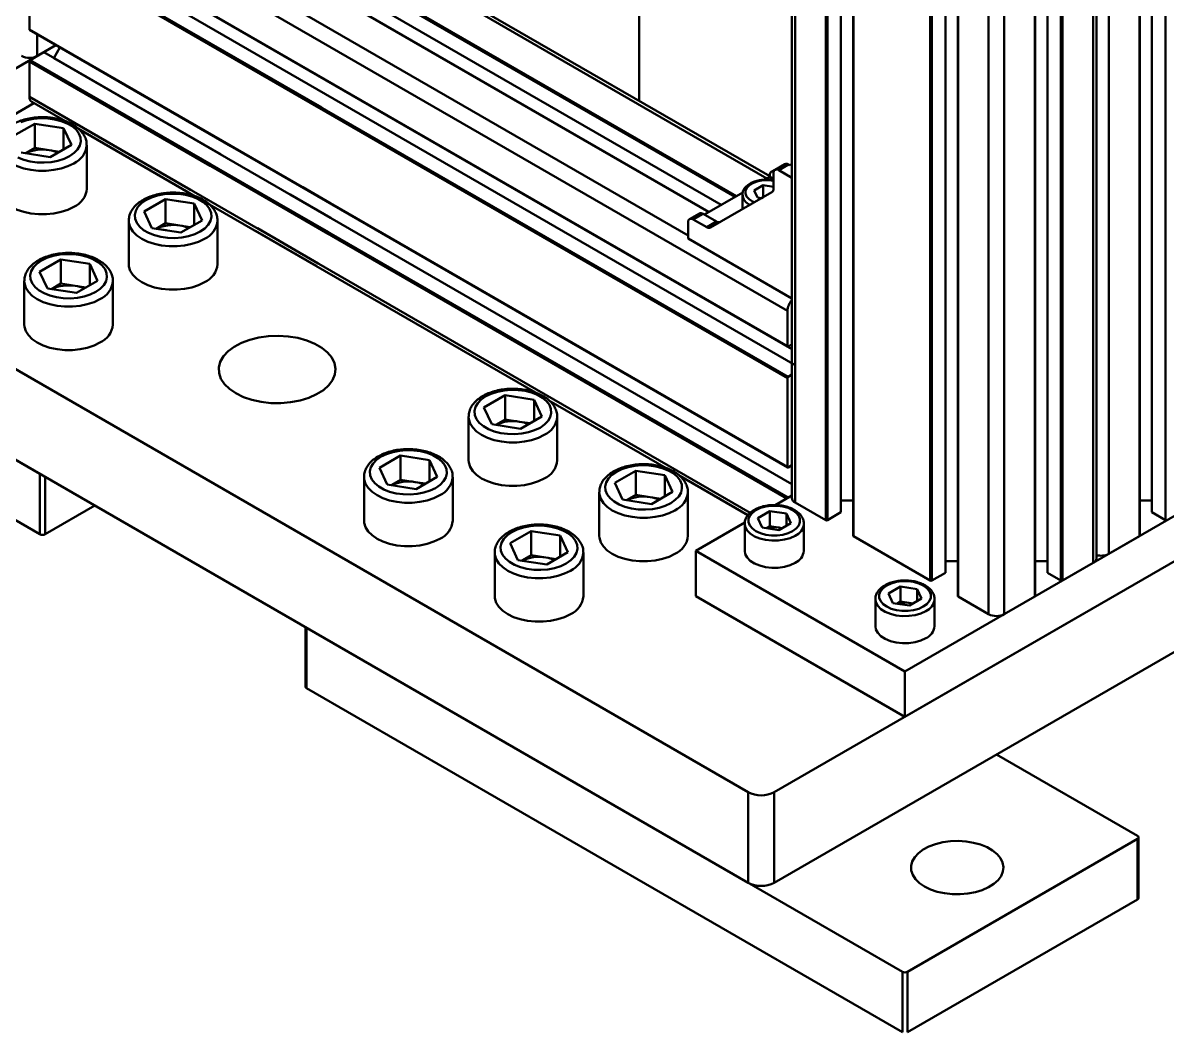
# Model space of a CAD drawing. Header units: millimetres. Extents: x 32504 to 36677, y 41990 to 42879.
# Drawn here: x 33435.6 to 33497.5, y 42329.1 to 42383.7 of the extents above; entities that cross this region are included whole.
import ezdxf

# ---------------------------------------------------------------- set-up
doc = ezdxf.new("R2010")
doc.units = ezdxf.units.MM
doc.layers.add('Net_dam', color=7, linetype='Continuous', lineweight=50)

msp = doc.modelspace()

# ---------------------------------------------------------------- linework, layer by layer
at = {"layer": 'Net_dam'}
for p, q in [((33477.1626, 42682.8571), (33477.1626, 42358.0174)), ((33477.3384, 42357.7724), (33477.3384, 42682.7557)), ((33478.993, 42356.8172), (33478.993, 42681.8005)), ((33479.0779, 42356.8172), (33479.0779, 42681.7515)), ((33497.3778, 42356.8172), (33497.3778, 42681.7515)), ((33479.8133, 42357.2418), (33479.8133, 42681.327)), ((33496.6424, 42357.2418), (33496.6424, 42681.327)), ((33480.4745, 42680.9452), (33480.4745, 42355.9763)), ((33480.4921, 42355.9518), (33480.4921, 42680.9351)), ((33495.9636, 42355.9518), (33495.9636, 42680.9351)), ((33495.9812, 42355.9763), (33495.9812, 42680.9452)), ((33494.3089, 42354.9966), (33494.3089, 42679.9799)), ((33493.4604, 42354.5068), (33493.4604, 42679.49)), ((33493.6362, 42354.7517), (33493.6362, 42679.5915)), ((33484.6499, 42353.5516), (33484.6499, 42678.5348)), ((33484.7347, 42353.5516), (33484.7347, 42678.4859)), ((33485.4701, 42353.9761), (33485.4701, 42678.0613)), ((33490.9855, 42353.9761), (33490.9855, 42678.0613)), ((33491.7209, 42353.5516), (33491.7209, 42678.4859)), ((33491.8058, 42353.5516), (33491.8058, 42678.5348)), ((33486.1314, 42677.6796), (33486.1314, 42352.7107)), ((33486.1489, 42352.6862), (33486.1489, 42677.6695)), ((33490.3067, 42352.6862), (33490.3067, 42677.6695)), ((33490.3243, 42352.7107), (33490.3243, 42677.6796)), ((33487.8036, 42351.731), (33487.8036, 42676.7143)), ((33488.6521, 42351.731), (33488.6521, 42676.7143)), ((33468.8933, 42379.507), (33468.8933, 42606.3139)), ((33475.9595, 42375.4278), (33446.7914, 42392.2662)), ((33446.7914, 42392.0633), (33475.8109, 42375.3107)), ((33435.9019, 42391.8183), (33476.9141, 42368.1425)), ((33445.0519, 42391.0591), (33474.0714, 42374.3065)), ((33445.1367, 42391.1081), (33474.1563, 42374.3555)), ((33443.6377, 42390.2427), (33472.6572, 42373.4901)), ((33472.6748, 42373.5002), (33443.6552, 42390.2529)), ((33444.3164, 42390.6345), (33473.3359, 42373.8819)), ((33435.9019, 42389.9076), (33476.9566, 42366.2073)), ((33435.9144, 42389.8801), (33477.1626, 42366.068)), ((33441.983, 42389.2875), (33471.5401, 42372.2246)), ((33435.9444, 42388.25), (33451.7256, 42379.1397)), ((33435.9444, 42388.25), (33476.9565, 42364.5742)), ((33436.6797, 42388.6745), (33477.3384, 42365.2028)), ((33435.9019, 42383.3753), (33435.9019, 42388.1765)), ((33435.9019, 42388.1765), (33451.5619, 42379.1362)), ((33435.9019, 42388.1765), (33476.9141, 42364.5007)), ((33435.9019, 42383.3753), (33446.8218, 42377.0714)), ((33435.9019, 42383.3753), (33476.9141, 42359.6994)), ((33435.9144, 42383.3478), (33446.8076, 42377.0592)), ((33436.3262, 42383.11), (33436.3262, 42381.9381)), ((33437.3412, 42382.5241), (33430.9522, 42378.8358)), ((33435.9444, 42381.7177), (33436.6797, 42382.1422)), ((33436.3262, 42381.9381), (33437.3412, 42382.5241)), ((33436.6797, 42382.1422), (33446.2865, 42376.5963)), ((33437.2265, 42381.8266), (33437.5573, 42382.3994)), ((33437.5573, 42382.3994), (33476.9265, 42359.672)), ((33435.9019, 42379.7335), (33435.9019, 42381.6442)), ((33435.9019, 42381.6442), (33445.6833, 42375.9976)), ((33435.9019, 42381.6442), (33476.8717, 42357.9929)), ((33435.9444, 42381.7177), (33445.7444, 42376.0603)), ((33435.9444, 42381.7177), (33476.9565, 42358.0418)), ((33437.2265, 42381.8266), (33477.1626, 42358.7719)), ((33435.9019, 42379.7335), (33444.6241, 42374.6983)), ((33435.9019, 42379.7335), (33474.9065, 42357.2166)), ((33436.1505, 42379.3871), (33430.9522, 42376.3861)), ((33436.0262, 42379.4588), (33437.8292, 42378.4179)), ((33436.4676, 42359.3224), (33404.2235, 42377.9365)), ((33412.5674, 42378.019), (33474.7928, 42342.097)), ((33436.1897, 42378.2697), (33435.044, 42377.6083)), ((33437.7547, 42378.0277), (33436.1897, 42378.2697)), ((33436.1897, 42376.9633), (33436.1897, 42378.2697)), ((33437.7547, 42378.0277), (33438.1741, 42377.1242)), ((33437.7547, 42376.8821), (33437.7547, 42378.0277)), ((33438.5616, 42377.9951), (33444.5171, 42374.5571)), ((33438.5831, 42377.9827), (33463.2851, 42363.7226)), ((33437.0284, 42376.4628), (33438.1741, 42377.1242)), ((33439.009, 42374.7533), (33439.009, 42377.105)), ((33437.0284, 42376.4628), (33435.4633, 42376.7049)), ((33436.1897, 42376.9633), (33435.6831, 42376.6709)), ((33436.9722, 42376.8422), (33436.1897, 42376.9633)), ((33437.535, 42376.7552), (33436.9722, 42376.8422)), ((33476.7778, 42376.0866), (33476.2474, 42375.7805)), ((33476.4474, 42375.7607), (33476.9778, 42376.0668)), ((33477.0485, 42376.026), (33476.9778, 42376.0668)), ((33477.0485, 42376.026), (33477.1626, 42376.0919)), ((33475.9595, 42375.3965), (33475.6911, 42375.2415)), ((33475.9595, 42375.4781), (33475.9595, 42375.3965)), ((33476.1646, 42375.2781), (33475.9595, 42375.3965)), ((33476.2356, 42375.7728), (33476.0424, 42375.6612)), ((33476.1646, 42375.5974), (33476.1646, 42374.7528)), ((33477.1626, 42375.3478), (33476.4474, 42375.7607)), ((33436.4676, 42356.0563), (33404.2235, 42374.6704)), ((33450.6827, 42374.8222), (33452.2099, 42373.9406)), ((33450.704, 42374.8302), (33452.2083, 42373.9618)), ((33476.0817, 42374.5697), (33472.7543, 42372.6482)), ((33475.6028, 42374.9475), (33475.1113, 42374.6637)), ((33475.2912, 42374.2761), (33475.1113, 42374.6637)), ((33476.1646, 42374.8606), (33475.6028, 42374.9475)), ((33475.6028, 42374.2942), (33475.6028, 42374.9475)), ((33476.207, 42342.097), (33532.7119, 42374.7166)), ((33443.2607, 42374.1877), (33442.115, 42373.5263)), ((33443.2607, 42374.1877), (33442.115, 42373.5263)), ((33443.2607, 42374.1877), (33442.115, 42373.5263)), ((33444.1786, 42374.0457), (33443.2607, 42374.1877)), ((33443.2607, 42372.8812), (33443.2607, 42374.1877)), ((33444.1786, 42374.0457), (33443.2607, 42374.1877)), ((33443.2607, 42372.8812), (33443.2607, 42374.1877)), ((33444.8258, 42373.9456), (33443.2607, 42374.1877)), ((33443.2607, 42372.8812), (33443.2607, 42374.1877)), ((33444.8258, 42373.9456), (33445.2452, 42373.0421)), ((33444.8258, 42372.8), (33444.8258, 42373.9456)), ((33450.0197, 42374.4412), (33452.1988, 42373.1833)), ((33474.5011, 42374.5545), (33472.4241, 42373.3555)), ((33474.4828, 42374.4292), (33474.4828, 42373.6463)), ((33475.5138, 42374.2417), (33475.2912, 42374.2761)), ((33475.6028, 42374.2942), (33475.5122, 42374.2419)), ((33475.6044, 42374.294), (33475.6028, 42374.2942)), ((33442.5344, 42372.6228), (33442.115, 42373.5263)), ((33442.5344, 42372.6228), (33442.115, 42373.5263)), ((33442.5344, 42372.6228), (33442.115, 42373.5263)), ((33449.3548, 42373.878), (33452.0631, 42372.3146)), ((33449.4183, 42373.9394), (33452.081, 42372.4022)), ((33472.1533, 42373.4161), (33471.623, 42373.11)), ((33471.823, 42373.0902), (33472.3533, 42373.3963)), ((33473.0847, 42372.9741), (33472.3533, 42373.3963)), ((33412.5674, 42373.1197), (33474.7928, 42337.1978)), ((33441.2801, 42373.0229), (33441.2801, 42370.6713)), ((33441.2801, 42373.0229), (33441.2801, 42370.6713)), ((33441.2801, 42373.0229), (33441.2801, 42370.6713)), ((33443.2607, 42372.8812), (33442.7542, 42372.5888)), ((33443.2607, 42372.8812), (33442.7542, 42372.5888)), ((33443.2607, 42372.8812), (33442.7542, 42372.5888)), ((33443.4831, 42372.8469), (33443.2607, 42372.8812)), ((33443.4831, 42372.8469), (33443.2607, 42372.8812)), ((33444.0433, 42372.7602), (33443.2607, 42372.8812)), ((33444.606, 42372.6732), (33444.0433, 42372.7602)), ((33444.0995, 42372.3807), (33445.2452, 42373.0421)), ((33446.0801, 42370.6713), (33446.0801, 42373.0229)), ((33471.5401, 42372.9268), (33471.5401, 42372.0613)), ((33472.5543, 42372.668), (33471.823, 42373.0902)), ((33472.5543, 42372.668), (33473.0847, 42372.9741)), ((33443.3165, 42372.5018), (33442.5344, 42372.6228)), ((33443.3165, 42372.5018), (33442.5344, 42372.6228)), ((33444.0995, 42372.3807), (33442.5344, 42372.6228)), ((33448.1342, 42372.469), (33451.45, 42370.5548)), ((33448.2389, 42372.6115), (33451.5237, 42370.7152)), ((33471.5401, 42372.0613), (33477.1626, 42368.8155)), ((33437.6039, 42370.9221), (33436.4582, 42370.2607)), ((33439.169, 42370.68), (33437.6039, 42370.9221)), ((33437.6039, 42369.6156), (33437.6039, 42370.9221)), ((33476.207, 42337.1978), (33534.8334, 42371.042)), ((33436.8775, 42369.3572), (33436.4582, 42370.2607)), ((33439.169, 42370.68), (33439.5883, 42369.7765)), ((33439.169, 42369.5344), (33439.169, 42370.68)), ((33435.6232, 42369.7573), (33435.6232, 42367.4057)), ((33437.6039, 42369.6156), (33437.0973, 42369.3232)), ((33438.3864, 42369.4946), (33437.6039, 42369.6156)), ((33438.4426, 42369.1151), (33439.5883, 42369.7765)), ((33440.4232, 42367.4057), (33440.4232, 42369.7573)), ((33438.4426, 42369.1151), (33436.8775, 42369.3572)), ((33438.9492, 42369.4075), (33438.3864, 42369.4946)), ((33476.9141, 42366.2318), (33476.9141, 42368.1425)), ((33477.1626, 42366.3262), (33476.9565, 42366.2073)), ((33476.9565, 42364.5742), (33477.1626, 42364.6932)), ((33476.9141, 42359.6994), (33476.9141, 42364.5007)), ((33461.6455, 42363.5744), (33460.4998, 42362.913)), ((33463.2106, 42363.3323), (33461.6455, 42363.5744)), ((33461.6455, 42362.2679), (33461.6455, 42363.5744)), ((33460.9192, 42362.0095), (33460.4998, 42362.913)), ((33463.2106, 42363.3323), (33463.6299, 42362.4288)), ((33463.2106, 42362.1867), (33463.2106, 42363.3323)), ((33464.0175, 42363.2998), (33470.3561, 42359.6406)), ((33459.6649, 42362.4096), (33459.6649, 42360.058)), ((33461.6455, 42362.2679), (33461.139, 42361.9755)), ((33462.4281, 42362.1469), (33461.6455, 42362.2679)), ((33462.4842, 42361.7674), (33463.6299, 42362.4288)), ((33464.4649, 42360.058), (33464.4649, 42362.4096)), ((33462.4842, 42361.7674), (33460.9192, 42362.0095)), ((33462.9908, 42362.0598), (33462.4281, 42362.1469)), ((33504.4913, 42360.8748), (33483.2781, 42348.6287)), ((33455.9887, 42360.3088), (33454.843, 42359.6474)), ((33457.5537, 42360.0667), (33455.9887, 42360.3088)), ((33455.9887, 42359.0023), (33455.9887, 42360.3088)), ((33457.5537, 42360.0667), (33457.9731, 42359.1632)), ((33457.5537, 42358.9211), (33457.5537, 42360.0667)), ((33477.1626, 42359.7939), (33476.9565, 42359.6749)), ((33436.4676, 42356.0563), (33436.4676, 42359.3224)), ((33436.7505, 42359.1591), (33436.7505, 42356.0563)), ((33454.008, 42359.144), (33454.008, 42356.7923)), ((33455.2623, 42358.7439), (33454.843, 42359.6474)), ((33456.8274, 42358.5018), (33457.9731, 42359.1632)), ((33458.808, 42356.7923), (33458.808, 42359.144)), ((33468.7166, 42359.4924), (33467.5709, 42358.831)), ((33470.2817, 42359.2503), (33468.7166, 42359.4924)), ((33468.7166, 42358.1859), (33468.7166, 42359.4924)), ((33470.2817, 42359.2503), (33470.701, 42358.3468)), ((33470.2817, 42358.1047), (33470.2817, 42359.2503)), ((33471.0885, 42359.2177), (33474.7769, 42357.0885)), ((33456.8274, 42358.5018), (33455.2623, 42358.7439)), ((33455.9887, 42359.0023), (33455.4821, 42358.7099)), ((33456.7712, 42358.8813), (33455.9887, 42359.0023)), ((33457.3339, 42358.7942), (33456.7712, 42358.8813)), ((33467.9902, 42357.9275), (33467.5709, 42358.831)), ((33466.7359, 42358.3276), (33466.7359, 42355.9759)), ((33469.5553, 42357.6854), (33467.9902, 42357.9275)), ((33468.7166, 42358.1859), (33468.21, 42357.8935)), ((33469.4991, 42358.0649), (33468.7166, 42358.1859)), ((33470.0619, 42357.9778), (33469.4991, 42358.0649)), ((33469.5553, 42357.6854), (33470.701, 42358.3468)), ((33471.5359, 42355.9759), (33471.5359, 42358.3276)), ((33477.1626, 42358.1608), (33476.248, 42357.6328)), ((33476.9565, 42358.0418), (33477.1626, 42358.1608)), ((33480.4745, 42357.873), (33479.8133, 42357.873)), ((33504.4913, 42358.4252), (33483.2781, 42346.179)), ((33496.6424, 42357.873), (33495.9812, 42357.873)), ((33439.4379, 42357.6077), (33436.7505, 42356.0563)), ((33475.9672, 42357.3097), (33475.3119, 42356.9315)), ((33476.8623, 42357.1713), (33475.9672, 42357.3097)), ((33475.9672, 42356.4932), (33475.9672, 42357.3097)), ((33478.993, 42356.8172), (33477.3384, 42357.7724)), ((33479.8133, 42357.2418), (33479.0779, 42356.8172)), ((33497.3778, 42356.8172), (33496.6424, 42357.2418)), ((33474.6142, 42356.6896), (33471.9644, 42355.1599)), ((33474.607, 42356.6297), (33474.607, 42355.1599)), ((33475.5518, 42356.4147), (33475.3119, 42356.9315)), ((33476.4468, 42356.2763), (33477.1021, 42356.6546)), ((33476.8623, 42357.1713), (33477.1021, 42356.6546)), ((33476.8623, 42356.5161), (33476.8623, 42357.1713)), ((33477.807, 42356.6297), (33477.8063, 42356.6027)), ((33477.807, 42355.1599), (33477.807, 42356.6297)), ((33463.0597, 42356.2267), (33461.914, 42355.5653)), ((33464.6248, 42355.9846), (33463.0597, 42356.2267)), ((33463.0597, 42354.9203), (33463.0597, 42356.2267)), ((33476.4468, 42356.2763), (33475.5518, 42356.4147)), ((33475.9672, 42356.4932), (33475.7722, 42356.3806)), ((33476.4147, 42356.424), (33475.9672, 42356.4932)), ((33476.6418, 42356.3888), (33476.4147, 42356.424)), ((33462.3334, 42354.6618), (33461.914, 42355.5653)), ((33464.6248, 42355.9846), (33465.0442, 42355.0811)), ((33464.6248, 42354.8391), (33464.6248, 42355.9846)), ((33484.6499, 42353.5516), (33480.4921, 42355.9518)), ((33495.9636, 42355.9518), (33494.3089, 42354.9966)), ((33461.0791, 42355.0619), (33461.0791, 42352.7103)), ((33463.0597, 42354.9203), (33462.5532, 42354.6278)), ((33463.8423, 42354.7992), (33463.0597, 42354.9203)), ((33464.405, 42354.7122), (33463.8423, 42354.7992)), ((33463.8985, 42354.4197), (33465.0442, 42355.0811)), ((33465.8791, 42352.7103), (33465.8791, 42355.0619)), ((33471.9644, 42352.7103), (33471.9644, 42355.1599)), ((33483.2781, 42348.6287), (33471.9644, 42355.1599)), ((33463.8985, 42354.4197), (33462.3334, 42354.6618)), ((33486.1314, 42354.6074), (33485.4701, 42354.6074)), ((33490.9855, 42354.6074), (33490.3243, 42354.6074)), ((33493.4604, 42354.5068), (33491.8058, 42353.5516)), ((33485.4701, 42353.9761), (33484.7347, 42353.5516)), ((33491.7209, 42353.5516), (33490.9855, 42353.9761)), ((33483.0382, 42353.2277), (33482.383, 42352.8494)), ((33483.9333, 42353.0892), (33483.0382, 42353.2277)), ((33483.0382, 42352.4111), (33483.0382, 42353.2277)), ((33483.9333, 42353.0892), (33484.1732, 42352.5725)), ((33483.9333, 42352.4341), (33483.9333, 42353.0892)), ((33483.2781, 42346.179), (33471.9644, 42352.7103)), ((33481.6781, 42352.5477), (33481.6781, 42351.0779)), ((33482.6228, 42352.3327), (33482.383, 42352.8494)), ((33483.5179, 42352.1943), (33482.6228, 42352.3327)), ((33483.0382, 42352.4111), (33482.8433, 42352.2986)), ((33483.4858, 42352.3419), (33483.0382, 42352.4111)), ((33483.7129, 42352.3068), (33483.4858, 42352.3419)), ((33483.5179, 42352.1943), (33484.1732, 42352.5725)), ((33484.8781, 42352.5477), (33484.8774, 42352.5207)), ((33484.8781, 42351.0779), (33484.8781, 42352.5477)), ((33487.8036, 42351.731), (33486.1489, 42352.6862)), ((33490.3067, 42352.6862), (33488.6521, 42351.731)), ((33450.834, 42351.0289), (33450.834, 42347.8105)), ((33450.8926, 42350.9951), (33483.1367, 42332.3809)), ((33450.8926, 42350.9951), (33450.8926, 42347.7289)), ((33483.2781, 42346.179), (33483.2781, 42348.6287)), ((33450.8926, 42347.7289), (33483.1367, 42329.1148)), ((33488.2278, 42344.1372), (33495.8646, 42339.7286)), ((33474.7928, 42337.1978), (33474.7928, 42342.097)), ((33476.207, 42342.097), (33476.207, 42337.1978)), ((33483.4195, 42332.3809), (33495.8646, 42339.5653)), ((33495.8646, 42336.2992), (33495.8646, 42339.5653)), ((33495.9232, 42336.3808), (33495.9232, 42339.647)), ((33483.4195, 42329.1148), (33495.8646, 42336.2992)), ((33483.1367, 42329.1148), (33483.1367, 42332.3809)), ((33483.4195, 42332.3809), (33483.4195, 42329.1148))]:
    msp.add_line(p, q, dxfattribs=at)
at = {"layer": 'Net_dam', "flags": 128}
for points in [[(33438.0798, 42376.5172), (33438.325, 42376.6877), (33438.5118, 42376.8812), (33438.6338, 42377.0913), (33438.6868, 42377.3108), (33438.6691, 42377.5321), (33438.5812, 42377.7478), (33438.4262, 42377.9505), (33438.2092, 42378.1334), (33437.9378, 42378.29), (33437.6212, 42378.4153), (33437.27, 42378.5048), (33436.8964, 42378.5555), (33436.513, 42378.5657), (33436.1328, 42378.5351), (33435.7689, 42378.4647), (33435.4336, 42378.3569)], [(33438.3061, 42376.1253), (33437.9856, 42375.97), (33437.6233, 42375.8493), (33437.2302, 42375.7667), (33436.8182, 42375.7247), (33436.3999, 42375.7247), (33435.9879, 42375.7667), (33435.5948, 42375.8493), (33435.2325, 42375.97), (33434.912, 42376.1253), (33434.6431, 42376.3103), (33434.4339, 42376.5194), (33434.2908, 42376.7464), (33434.2182, 42376.9842), (33434.2091, 42377.1142)], [(33435.2802, 42376.4425), (33435.5969, 42376.3172), (33435.948, 42376.2277), (33436.3217, 42376.177), (33436.7051, 42376.1668), (33437.0853, 42376.1974), (33437.4492, 42376.2678), (33437.7845, 42376.3756), (33438.0798, 42376.5172)], [(33476.1646, 42375.1799), (33475.89, 42375.215), (33475.6044, 42375.2099), (33475.33, 42375.1638), (33475.084, 42375.0799), (33474.882, 42374.9632), (33474.7365, 42374.8212), (33474.6568, 42374.6628), (33474.6478, 42374.4979), (33474.7101, 42374.3369), (33474.8399, 42374.1899), (33475.0289, 42374.0662), (33475.1303, 42374.0202)], [(33475.9595, 42375.4781), (33475.965, 42375.5387), (33475.9811, 42375.5907), (33476.0072, 42375.6321), (33476.0424, 42375.6612), (33476.0852, 42375.6771), (33476.1341, 42375.6791), (33476.173, 42375.6715)], [(33434.209, 42374.7533), (33434.2182, 42374.6326), (33434.2908, 42374.3947), (33434.4339, 42374.1678), (33434.6431, 42373.9586), (33434.912, 42373.7736), (33435.2325, 42373.6184), (33435.5948, 42373.4976), (33435.9879, 42373.415), (33436.3999, 42373.3731), (33436.8182, 42373.3731), (33437.2302, 42373.415), (33437.6233, 42373.4976), (33437.9856, 42373.6184), (33438.3061, 42373.7736)], [(33444.4153, 42374.4075), (33444.3411, 42374.4227), (33443.9675, 42374.4735), (33443.584, 42374.4837), (33443.2039, 42374.4531), (33442.8399, 42374.3827), (33442.5046, 42374.2748), (33442.2093, 42374.1333), (33441.9641, 42373.9628), (33441.7773, 42373.7692), (33441.6554, 42373.5591), (33441.6023, 42373.3397), (33441.62, 42373.1183), (33441.7079, 42372.9026), (33441.863, 42372.6999), (33442.0799, 42372.5171), (33442.3513, 42372.3604), (33442.668, 42372.2352), (33443.0191, 42372.1457), (33443.1367, 42372.1252)], [(33444.4153, 42374.4075), (33444.3411, 42374.4227), (33443.9675, 42374.4735), (33443.584, 42374.4837), (33443.2039, 42374.4531), (33442.8399, 42374.3827), (33442.5046, 42374.2748), (33442.2093, 42374.1333), (33441.9641, 42373.9628), (33441.7773, 42373.7692), (33441.6554, 42373.5591), (33441.6023, 42373.3397), (33441.62, 42373.1183), (33441.7079, 42372.9026), (33441.863, 42372.6999), (33442.0799, 42372.5171), (33442.3513, 42372.3604), (33442.668, 42372.2352), (33443.0191, 42372.1457), (33443.1367, 42372.1252)], [(33445.1509, 42372.4352), (33445.3961, 42372.6056), (33445.5829, 42372.7992), (33445.7049, 42373.0093), (33445.7579, 42373.2288), (33445.7402, 42373.4501), (33445.6523, 42373.6658), (33445.4972, 42373.8685), (33445.2803, 42374.0513), (33445.0089, 42374.208), (33444.6922, 42374.3332), (33444.3411, 42374.4227), (33443.9675, 42374.4735), (33443.584, 42374.4837), (33443.2039, 42374.4531), (33442.8399, 42374.3827), (33442.5046, 42374.2748), (33442.2093, 42374.1333), (33441.9641, 42373.9628), (33441.7773, 42373.7692), (33441.6554, 42373.5591), (33441.6023, 42373.3397), (33441.62, 42373.1183), (33441.7079, 42372.9026), (33441.863, 42372.6999), (33442.0799, 42372.5171), (33442.3513, 42372.3604), (33442.668, 42372.2352), (33443.0191, 42372.1457), (33443.3927, 42372.095), (33443.7762, 42372.0847), (33444.1563, 42372.1154), (33444.5203, 42372.1858), (33444.8556, 42372.2936), (33445.1509, 42372.4352)], [(33442.9575, 42371.7017), (33442.6658, 42371.7672), (33442.3035, 42371.888), (33441.983, 42372.0432), (33441.7141, 42372.2282), (33441.505, 42372.4374), (33441.3619, 42372.6643), (33441.2892, 42372.9022), (33441.2802, 42373.0322)], [(33442.9575, 42371.7017), (33442.6658, 42371.7672), (33442.3035, 42371.888), (33441.983, 42372.0432), (33441.7141, 42372.2282), (33441.505, 42372.4374), (33441.3619, 42372.6643), (33441.2892, 42372.9022), (33441.2802, 42373.0322)], [(33445.3772, 42372.0432), (33445.0567, 42371.888), (33444.6944, 42371.7672), (33444.3013, 42371.6846), (33443.8893, 42371.6427), (33443.4709, 42371.6427), (33443.0589, 42371.6846), (33442.6658, 42371.7672), (33442.3035, 42371.888), (33441.983, 42372.0432), (33441.7141, 42372.2282), (33441.505, 42372.4374), (33441.3619, 42372.6643), (33441.2892, 42372.9022), (33441.2802, 42373.0322)], [(33439.494, 42369.1695), (33439.7392, 42369.34), (33439.926, 42369.5336), (33440.048, 42369.7437), (33440.101, 42369.9631), (33440.0833, 42370.1845), (33439.9954, 42370.4002), (33439.8404, 42370.6029), (33439.6235, 42370.7857), (33439.352, 42370.9424), (33439.0354, 42371.0676), (33438.6843, 42371.1571), (33438.3106, 42371.2078), (33437.9272, 42371.2181), (33437.547, 42371.1874), (33437.1831, 42371.117), (33436.8478, 42371.0092), (33436.5525, 42370.8676), (33436.3073, 42370.6972), (33436.1205, 42370.5036), (33435.9985, 42370.2935), (33435.9455, 42370.074), (33435.9632, 42369.8527), (33436.0511, 42369.637), (33436.2061, 42369.4343), (33436.423, 42369.2515), (33436.6944, 42369.0948), (33437.0111, 42368.9696), (33437.3622, 42368.8801), (33437.7359, 42368.8293), (33438.1193, 42368.8191), (33438.4995, 42368.8497), (33438.8634, 42368.9201), (33439.1987, 42369.028), (33439.494, 42369.1695)], [(33441.2801, 42370.6713), (33441.2892, 42370.5505), (33441.3619, 42370.3127), (33441.505, 42370.0858), (33441.7141, 42369.8766), (33441.983, 42369.6916), (33442.2787, 42369.5465)], [(33441.2801, 42370.6713), (33441.2892, 42370.5505), (33441.3619, 42370.3127), (33441.505, 42370.0858), (33441.7141, 42369.8766), (33441.983, 42369.6916), (33442.2787, 42369.5465)], [(33441.2801, 42370.6713), (33441.2892, 42370.5505), (33441.3619, 42370.3127), (33441.505, 42370.0858), (33441.7141, 42369.8766), (33441.983, 42369.6916), (33442.3035, 42369.5364), (33442.6658, 42369.4156), (33443.0589, 42369.333), (33443.4709, 42369.2911), (33443.8893, 42369.2911), (33444.3013, 42369.333), (33444.6944, 42369.4156), (33445.0567, 42369.5364), (33445.3772, 42369.6916)], [(33439.7203, 42368.7776), (33439.3998, 42368.6224), (33439.0375, 42368.5016), (33438.6444, 42368.419), (33438.2324, 42368.3771), (33437.8141, 42368.3771), (33437.4021, 42368.419), (33437.009, 42368.5016), (33436.6467, 42368.6224), (33436.3262, 42368.7776), (33436.0573, 42368.9626), (33435.8481, 42369.1718), (33435.705, 42369.3987), (33435.6324, 42369.6365), (33435.6233, 42369.7666)], [(33435.6232, 42367.4057), (33435.6324, 42367.2849), (33435.705, 42367.0471), (33435.8481, 42366.8201), (33436.0573, 42366.611), (33436.3262, 42366.426), (33436.6467, 42366.2707), (33437.009, 42366.15), (33437.4021, 42366.0674), (33437.8141, 42366.0254), (33438.2324, 42366.0254), (33438.6444, 42366.0674), (33439.0375, 42366.15), (33439.3998, 42366.2707), (33439.7203, 42366.426)], [(33447.0734, 42363.6812), (33447.4832, 42363.4817), (33447.9454, 42363.3251), (33448.4469, 42363.2159), (33448.9732, 42363.1571), (33449.5091, 42363.1506), (33450.0392, 42363.1964), (33450.5482, 42363.2932), (33451.0216, 42363.4384), (33451.4457, 42363.6276), (33451.8083, 42363.8555), (33452.0989, 42364.1155), (33452.3093, 42364.4001), (33452.4333, 42364.7011), (33452.4674, 42365.0099), (33452.4106, 42365.3176), (33452.2646, 42365.6153), (33452.0335, 42365.8945), (33451.724, 42366.1471), (33451.345, 42366.3659), (33450.9074, 42366.5446), (33450.4237, 42366.678), (33449.908, 42366.7623), (33449.375, 42366.7951), (33448.8401, 42366.7754), (33448.3186, 42366.7038), (33447.8257, 42366.5824), (33447.3753, 42366.4146), (33446.9805, 42366.2053), (33446.6527, 42365.9605), (33446.4013, 42365.6872), (33446.2335, 42365.3933), (33446.1542, 42365.0873), (33446.1656, 42364.7779), (33446.2673, 42364.4741), (33446.4566, 42364.1846), (33446.7279, 42363.9178), (33447.0734, 42363.6812)], [(33463.5357, 42361.8218), (33463.7809, 42361.9923), (33463.9676, 42362.1859), (33464.0896, 42362.396), (33464.1427, 42362.6155), (33464.1249, 42362.8368), (33464.0371, 42363.0525), (33463.882, 42363.2552), (33463.6651, 42363.438), (33463.3937, 42363.5947), (33463.077, 42363.7199), (33462.7259, 42363.8094), (33462.3522, 42363.8602), (33461.9688, 42363.8704), (33461.5887, 42363.8398), (33461.2247, 42363.7694), (33460.8894, 42363.6615), (33460.5941, 42363.52), (33460.3489, 42363.3495), (33460.1621, 42363.1559), (33460.0401, 42362.9458), (33459.9871, 42362.7264), (33460.0048, 42362.505), (33460.0927, 42362.2893), (33460.2477, 42362.0866), (33460.4647, 42361.9038), (33460.7361, 42361.7471), (33461.0527, 42361.6219), (33461.4039, 42361.5324), (33461.7775, 42361.4817), (33462.1609, 42361.4714), (33462.5411, 42361.502), (33462.905, 42361.5725), (33463.2404, 42361.6803), (33463.5357, 42361.8218)], [(33463.7619, 42361.4299), (33463.4415, 42361.2747), (33463.0792, 42361.1539), (33462.686, 42361.0713), (33462.2741, 42361.0294), (33461.8557, 42361.0294), (33461.4437, 42361.0713), (33461.0506, 42361.1539), (33460.6883, 42361.2747), (33460.3678, 42361.4299), (33460.0989, 42361.6149), (33459.8897, 42361.8241), (33459.7467, 42362.051), (33459.674, 42362.2889), (33459.6649, 42362.4189)], [(33457.8788, 42358.5562), (33458.124, 42358.7267), (33458.3108, 42358.9203), (33458.4328, 42359.1304), (33458.4858, 42359.3498), (33458.4681, 42359.5712), (33458.3802, 42359.7869), (33458.2252, 42359.9896), (33458.0082, 42360.1724), (33457.7368, 42360.3291), (33457.4202, 42360.4543), (33457.069, 42360.5438), (33456.6954, 42360.5945), (33456.312, 42360.6048), (33455.9318, 42360.5741), (33455.5679, 42360.5037), (33455.2325, 42360.3959), (33454.9372, 42360.2543), (33454.692, 42360.0839), (33454.5053, 42359.8903), (33454.3833, 42359.6802), (33454.3302, 42359.4607), (33454.348, 42359.2394), (33454.4359, 42359.0237), (33454.5909, 42358.821), (33454.8078, 42358.6382), (33455.0792, 42358.4815), (33455.3959, 42358.3563), (33455.747, 42358.2668), (33456.1207, 42358.216), (33456.5041, 42358.2058), (33456.8842, 42358.2364), (33457.2482, 42358.3068), (33457.5835, 42358.4147), (33457.8788, 42358.5562)], [(33459.6649, 42360.058), (33459.674, 42359.9372), (33459.7467, 42359.6994), (33459.8897, 42359.4724), (33460.0989, 42359.2633), (33460.3678, 42359.0783), (33460.6883, 42358.9231), (33461.0506, 42358.8023), (33461.4437, 42358.7197), (33461.8557, 42358.6778), (33462.2741, 42358.6778), (33462.686, 42358.7197), (33463.0792, 42358.8023), (33463.4415, 42358.9231), (33463.7619, 42359.0783)], [(33470.6067, 42357.7398), (33470.8519, 42357.9103), (33471.0387, 42358.1039), (33471.1607, 42358.314), (33471.2137, 42358.5334), (33471.196, 42358.7548), (33471.1081, 42358.9705), (33470.9531, 42359.1732), (33470.7362, 42359.356), (33470.4647, 42359.5127), (33470.1481, 42359.6379), (33469.797, 42359.7274), (33469.4233, 42359.7781), (33469.0399, 42359.7883), (33468.6597, 42359.7577), (33468.2958, 42359.6873), (33467.9605, 42359.5795), (33467.6652, 42359.4379), (33467.42, 42359.2675), (33467.2332, 42359.0739), (33467.1112, 42358.8638), (33467.0582, 42358.6443), (33467.0759, 42358.423), (33467.1638, 42358.2073), (33467.3188, 42358.0046), (33467.5357, 42357.8218), (33467.8071, 42357.6651), (33468.1238, 42357.5399), (33468.4749, 42357.4504), (33468.8486, 42357.3996), (33469.232, 42357.3894), (33469.6122, 42357.42), (33469.9761, 42357.4904), (33470.3114, 42357.5982), (33470.6067, 42357.7398)], [(33458.1051, 42358.1643), (33457.7846, 42358.0091), (33457.4223, 42357.8883), (33457.0292, 42357.8057), (33456.6172, 42357.7638), (33456.1989, 42357.7638), (33455.7869, 42357.8057), (33455.3937, 42357.8883), (33455.0314, 42358.0091), (33454.711, 42358.1643), (33454.4421, 42358.3493), (33454.2329, 42358.5585), (33454.0898, 42358.7854), (33454.0172, 42359.0232), (33454.0081, 42359.1532)], [(33470.833, 42357.3479), (33470.5125, 42357.1926), (33470.1502, 42357.0719), (33469.7571, 42356.9893), (33469.3451, 42356.9474), (33468.9268, 42356.9474), (33468.5148, 42356.9893), (33468.1217, 42357.0719), (33467.7594, 42357.1926), (33467.4389, 42357.3479), (33467.17, 42357.5329), (33466.9608, 42357.742), (33466.8177, 42357.969), (33466.7451, 42358.2068), (33466.736, 42358.3368)], [(33477.197, 42356.2215), (33477.3924, 42356.363), (33477.5285, 42356.5261), (33477.5982, 42356.7025), (33477.5982, 42356.8835), (33477.5285, 42357.0599), (33477.3924, 42357.223), (33477.197, 42357.3645), (33476.9519, 42357.4773), (33476.6694, 42357.5559), (33476.3638, 42357.5961), (33476.0503, 42357.5961), (33475.7446, 42357.5559), (33475.4622, 42357.4773), (33475.2171, 42357.3645), (33475.0216, 42357.223), (33474.8856, 42357.0599), (33474.8158, 42356.8835), (33474.8158, 42356.7025), (33474.8856, 42356.5261), (33475.0216, 42356.363), (33475.2171, 42356.2215), (33475.4622, 42356.1087), (33475.7446, 42356.0302), (33476.0503, 42355.9899), (33476.3638, 42355.9899), (33476.6694, 42356.0302), (33476.9519, 42356.1087), (33477.197, 42356.2215)], [(33454.008, 42356.7923), (33454.0172, 42356.6716), (33454.0898, 42356.4338), (33454.2329, 42356.2068), (33454.4421, 42355.9977), (33454.711, 42355.8127), (33455.0314, 42355.6574), (33455.3937, 42355.5367), (33455.7869, 42355.4541), (33456.1989, 42355.4121), (33456.6172, 42355.4121), (33457.0292, 42355.4541), (33457.4223, 42355.5367), (33457.7846, 42355.6574), (33458.1051, 42355.8127)], [(33477.3384, 42355.9766), (33477.0687, 42355.8514), (33476.7588, 42355.7627), (33476.423, 42355.7145), (33476.0772, 42355.7091), (33475.7374, 42355.7467), (33475.4196, 42355.8257), (33475.1386, 42355.9422), (33474.9075, 42356.0908), (33474.7372, 42356.2647), (33474.6357, 42356.4556), (33474.6071, 42356.638)], [(33464.9499, 42354.4742), (33465.1951, 42354.6446), (33465.3819, 42354.8382), (33465.5038, 42355.0483), (33465.5569, 42355.2678), (33465.5391, 42355.4891), (33465.4513, 42355.7048), (33465.2962, 42355.9075), (33465.0793, 42356.0903), (33464.8079, 42356.247), (33464.4912, 42356.3722), (33464.1401, 42356.4617), (33463.7665, 42356.5125), (33463.383, 42356.5227), (33463.0029, 42356.4921), (33462.6389, 42356.4217), (33462.3036, 42356.3139), (33462.0083, 42356.1723), (33461.7631, 42356.0018), (33461.5763, 42355.8082), (33461.4543, 42355.5982), (33461.4013, 42355.3787), (33461.419, 42355.1573), (33461.5069, 42354.9416), (33461.662, 42354.7389), (33461.8789, 42354.5561), (33462.1503, 42354.3995), (33462.467, 42354.2742), (33462.8181, 42354.1847), (33463.1917, 42354.134), (33463.5752, 42354.1238), (33463.9553, 42354.1544), (33464.3192, 42354.2248), (33464.6546, 42354.3326), (33464.9499, 42354.4742)], [(33466.7359, 42355.9759), (33466.7451, 42355.8552), (33466.8177, 42355.6173), (33466.9608, 42355.3904), (33467.17, 42355.1813), (33467.4389, 42354.9962), (33467.7594, 42354.841), (33468.1217, 42354.7203), (33468.5148, 42354.6377), (33468.9268, 42354.5957), (33469.3451, 42354.5957), (33469.7571, 42354.6377), (33470.1502, 42354.7203), (33470.5125, 42354.841), (33470.833, 42354.9962)], [(33465.1761, 42354.0823), (33464.8557, 42353.927), (33464.4934, 42353.8063), (33464.1003, 42353.7237), (33463.6883, 42353.6817), (33463.2699, 42353.6817), (33462.8579, 42353.7237), (33462.4648, 42353.8063), (33462.1025, 42353.927), (33461.782, 42354.0823), (33461.5131, 42354.2673), (33461.304, 42354.4764), (33461.1609, 42354.7034), (33461.0882, 42354.9412), (33461.0791, 42355.0712)], [(33474.607, 42355.1599), (33474.6357, 42354.9859), (33474.7372, 42354.7949), (33474.9075, 42354.6211), (33475.1386, 42354.4724), (33475.4196, 42354.3559), (33475.7374, 42354.277), (33476.0772, 42354.2393), (33476.423, 42354.2447), (33476.7588, 42354.2929), (33477.0687, 42354.3817), (33477.3384, 42354.5068)], [(33484.268, 42352.1395), (33484.4635, 42352.281), (33484.5995, 42352.444), (33484.6693, 42352.6205), (33484.6693, 42352.8015), (33484.5995, 42352.9779), (33484.4635, 42353.141), (33484.268, 42353.2825), (33484.0229, 42353.3953), (33483.7405, 42353.4738), (33483.4348, 42353.5141), (33483.1213, 42353.5141), (33482.8157, 42353.4738), (33482.5332, 42353.3953), (33482.2881, 42353.2825), (33482.0927, 42353.141), (33481.9566, 42352.9779), (33481.8869, 42352.8015), (33481.8869, 42352.6205), (33481.9566, 42352.444), (33482.0927, 42352.281), (33482.2881, 42352.1395), (33482.5332, 42352.0266), (33482.8157, 42351.9481), (33483.1213, 42351.9078), (33483.4348, 42351.9078), (33483.7405, 42351.9481), (33484.0229, 42352.0266), (33484.268, 42352.1395)], [(33461.0791, 42352.7103), (33461.0882, 42352.5896), (33461.1609, 42352.3517), (33461.304, 42352.1248), (33461.5131, 42351.9156), (33461.782, 42351.7306), (33462.1025, 42351.5754), (33462.4648, 42351.4546), (33462.8579, 42351.372), (33463.2699, 42351.3301), (33463.6883, 42351.3301), (33464.1003, 42351.372), (33464.4934, 42351.4546), (33464.8557, 42351.5754), (33465.1761, 42351.7306)], [(33484.4095, 42351.8945), (33484.1398, 42351.7694), (33483.8298, 42351.6807), (33483.4941, 42351.6325), (33483.1482, 42351.627), (33482.8084, 42351.6647), (33482.4906, 42351.7436), (33482.2096, 42351.8601), (33481.9786, 42352.0088), (33481.8083, 42352.1827), (33481.7067, 42352.3736), (33481.6781, 42352.5559)], [(33481.6781, 42351.0779), (33481.7067, 42350.9038), (33481.8083, 42350.7129), (33481.9786, 42350.539), (33482.2096, 42350.3904), (33482.4906, 42350.2738), (33482.8084, 42350.1949), (33483.1482, 42350.1573), (33483.4941, 42350.1627), (33483.8298, 42350.2109), (33484.1398, 42350.2996), (33484.4095, 42350.4248)], [(33484.3387, 42336.9937), (33484.6629, 42336.8359), (33485.0286, 42336.712), (33485.4254, 42336.6255), (33485.8417, 42336.5791), (33486.2656, 42336.5739), (33486.685, 42336.6101), (33487.0877, 42336.6867), (33487.4622, 42336.8016), (33487.7977, 42336.9513), (33488.0845, 42337.1315), (33488.3144, 42337.3372), (33488.4808, 42337.5624), (33488.579, 42337.8005), (33488.6059, 42338.0448), (33488.561, 42338.2882), (33488.4455, 42338.5237), (33488.2627, 42338.7446), (33488.0178, 42338.9445), (33487.718, 42339.1175), (33487.3718, 42339.2589), (33486.9892, 42339.3644), (33486.5812, 42339.4311), (33486.1596, 42339.4571), (33485.7364, 42339.4415), (33485.3239, 42339.3848), (33484.9339, 42339.2888), (33484.5776, 42339.156), (33484.2653, 42338.9904), (33484.006, 42338.7968), (33483.8071, 42338.5806), (33483.6744, 42338.3481), (33483.6116, 42338.106), (33483.6206, 42337.8613), (33483.7011, 42337.6209), (33483.8508, 42337.3919), (33484.0654, 42337.1808), (33484.3387, 42336.9937)]]:
    msp.add_lwpolyline(points, dxfattribs=at)
at = {"layer": 'Net_dam'}
for centre, radius, start, end in [((33435.9313, 42383.372), 0.0296, 173.701152, 234.986667), ((33435.9019, 42382.7569), 0.9222, 242.609672, 297.390328), ((33435.994, 42381.64), 0.0922, 122.605478, 177.394522), ((33436.1959, 42379.701), 0.2958, 173.701153, 234.986667), ((33437.8101, 42377.2228), 1.2044, 294.318308, 354.520762), ((33436.6069, 42374.6822), 2.1907, 80.40126, 114.83654), ((33436.6849, 42374.8991), 1.9642, 67.009439, 81.588537), ((33476.337, 42375.6253), 0.1747, 50.796715, 189.214037), ((33476.8606, 42375.9033), 0.2012, 54.382423, 114.307119), ((33437.8384, 42374.8513), 1.1748, 293.462125, 355.217734), ((33475.9643, 42374.7331), 0.2012, 305.698039, 5.620379), ((33475.1365, 42374.4917), 0.6563, 185.101064, 248.126465), ((33472.2361, 42373.2328), 0.2012, 54.382423, 114.307119), ((33443.678, 42370.6002), 2.1907, 80.40126, 114.83654), ((33443.6065, 42370.8371), 1.946, 94.765364, 115.856169), ((33443.6065, 42370.8371), 1.946, 94.765364, 115.856169), ((33443.7559, 42370.8171), 1.9642, 67.009439, 81.588537), ((33444.8812, 42373.1408), 1.2044, 294.318308, 354.520762), ((33471.7125, 42372.9548), 0.1747, 50.796715, 189.214037), ((33473.2025, 42373.1395), 0.2031, 234.53487, 292.576403), ((33472.6715, 42372.8315), 0.2012, 234.381827, 294.313952), ((33444.9094, 42370.7692), 1.1748, 293.462125, 355.217734), ((33439.2243, 42369.8752), 1.2044, 294.318308, 354.520762), ((33438.0211, 42367.3345), 2.1907, 80.40126, 114.83654), ((33438.0991, 42367.5515), 1.9642, 67.009439, 81.588537), ((33477.8408, 42368.0988), 0.9277, 136.969931, 177.302782), ((33439.2526, 42367.5036), 1.1748, 293.462125, 355.217734), ((33476.94, 42366.2276), 0.0262, 170.785963, 309.203285), ((33477.0062, 42364.4965), 0.0922, 122.605478, 177.394522), ((33462.0628, 42359.9869), 2.1907, 80.40126, 114.83654), ((33463.2659, 42362.5275), 1.2044, 294.318308, 354.520762), ((33462.1407, 42360.2038), 1.9642, 67.009439, 81.588537), ((33463.2942, 42360.1559), 1.1748, 293.462125, 355.217734), ((33457.6091, 42359.2619), 1.2044, 294.318308, 354.520762), ((33476.94, 42359.6952), 0.0262, 170.785963, 309.203285), ((33456.4059, 42356.7212), 2.1907, 80.40126, 114.83654), ((33456.4839, 42356.9381), 1.9642, 67.009439, 81.588537), ((33469.1338, 42355.9048), 2.1907, 80.40126, 114.83654), ((33469.2118, 42356.1217), 1.9642, 67.009439, 81.588537), ((33470.337, 42358.4455), 1.2044, 294.318308, 354.520762), ((33477.4629, 42358.0473), 0.3018, 185.694799, 245.625342), ((33457.6374, 42356.8903), 1.1748, 293.462125, 355.217734), ((33479.0354, 42356.8991), 0.0922, 242.609672, 297.390328), ((33497.4202, 42356.8991), 0.0922, 242.609672, 297.390328), ((33436.609, 42356.3292), 0.3074, 242.609672, 297.390328), ((33476.2063, 42355.1386), 1.3021, 80.787989, 108.122256), ((33476.2421, 42355.2746), 1.1622, 71.170238, 81.458866), ((33477.0118, 42356.7085), 0.8015, 294.042393, 352.412107), ((33470.3653, 42356.0739), 1.1748, 293.462125, 355.217734), ((33480.5045, 42355.9793), 0.0302, 185.694799, 245.625342), ((33495.9511, 42355.9793), 0.0302, 294.374658, 354.305201), ((33463.477, 42352.6392), 2.1907, 80.40126, 114.83654), ((33463.5549, 42352.8561), 1.9642, 67.009439, 81.588537), ((33464.6802, 42355.1798), 1.2044, 294.318308, 354.520762), ((33477.019, 42355.2307), 0.7912, 293.81015, 354.869709), ((33493.3359, 42354.7817), 0.3018, 294.374658, 354.305201), ((33493.8807, 42355.8402), 0.946, 255.020628, 296.916296), ((33484.6923, 42353.6335), 0.0922, 242.609672, 297.390328), ((33491.7634, 42353.6335), 0.0922, 242.609672, 297.390328), ((33464.7084, 42352.8082), 1.1748, 293.462125, 355.217734), ((33483.2773, 42351.0566), 1.3021, 80.787989, 108.122256), ((33483.3132, 42351.1926), 1.1622, 71.170238, 81.458866), ((33484.0829, 42352.6265), 0.8015, 294.042393, 352.412107), ((33486.1614, 42352.7137), 0.0302, 185.694799, 245.625342), ((33490.2943, 42352.7137), 0.0302, 294.374658, 354.305201), ((33488.2278, 42352.5498), 0.9222, 242.609672, 297.390328), ((33484.09, 42351.1486), 0.7912, 293.81015, 354.869709), ((33450.9341, 42347.8205), 0.1006, 185.694799, 245.625342), ((33475.4999, 42343.4617), 1.537, 242.609672, 297.390328), ((33495.8336, 42339.647), 0.0873, 290.783421, 69.216579), ((33475.4999, 42338.5625), 1.537, 242.609672, 297.390328), ((33495.8231, 42336.3908), 0.1006, 294.374658, 354.305201), ((33483.2781, 42332.6539), 0.3074, 242.609672, 297.390328)]:
    msp.add_arc(centre, radius, start, end, dxfattribs=at)
for points, knots in [([(33439.0011, 42377.1091), (33439.0019, 42377.1583), (33439.0041, 42377.2918), (33438.9374, 42377.5043), (33438.8131, 42377.7359), (33438.6311, 42377.9492), (33438.3967, 42378.1416), (33438.1125, 42378.3082), (33437.7867, 42378.4437), (33437.4295, 42378.5441), (33437.0515, 42378.6071), (33436.6626, 42378.6318), (33436.2725, 42378.6177), (33435.8907, 42378.5652), (33435.5264, 42378.4748), (33435.1885, 42378.3476), (33434.8854, 42378.1849), (33434.6265, 42377.9883), (33434.4275, 42377.7687), (33434.29, 42377.5279), (33434.2163, 42377.3096), (33434.2168, 42377.1684), (33434.217, 42377.117)], [0, 0, 0, 0, 0.0281449, 0.0762452, 0.1246227, 0.1744811, 0.2262044, 0.2793146, 0.3330095, 0.386651, 0.4401236, 0.4934716, 0.5467964, 0.6002041, 0.6537985, 0.7077097, 0.7620399, 0.8167745, 0.8713874, 0.9193196, 0.9706678, 1, 1, 1, 1]), ([(33476.1646, 42375.2113), (33476.0767, 42375.2247), (33475.896, 42375.2523), (33475.6114, 42375.2464), (33475.3308, 42375.205), (33475.0703, 42375.1253), (33474.8427, 42375.0102), (33474.6645, 42374.8671), (33474.547, 42374.7042), (33474.486, 42374.5572), (33474.4898, 42374.4663), (33474.4911, 42374.4348)], [0, 0, 0, 0, 0.1145825, 0.2357245, 0.3570989, 0.4790664, 0.6021408, 0.7265742, 0.8375641, 0.9438161, 1, 1, 1, 1]), ([(33446.0722, 42373.027), (33446.073, 42373.0763), (33446.0752, 42373.2098), (33446.0085, 42373.4223), (33445.8841, 42373.6538), (33445.7022, 42373.8671), (33445.4678, 42374.0595), (33445.1835, 42374.2262), (33444.8577, 42374.3617), (33444.5006, 42374.462), (33444.1226, 42374.5251), (33443.7337, 42374.5498), (33443.3436, 42374.5357), (33442.9617, 42374.4831), (33442.5974, 42374.3927), (33442.2596, 42374.2656), (33441.9565, 42374.1029), (33441.6976, 42373.9062), (33441.4985, 42373.6867), (33441.3611, 42373.4459), (33441.2873, 42373.2276), (33441.2879, 42373.0863), (33441.2881, 42373.035)], [0, 0, 0, 0, 0.0281449, 0.0762452, 0.1246227, 0.1744811, 0.2262044, 0.2793146, 0.3330095, 0.386651, 0.4401236, 0.4934716, 0.5467964, 0.6002041, 0.6537985, 0.7077097, 0.7620399, 0.8167745, 0.8713874, 0.9193196, 0.9706678, 1, 1, 1, 1]), ([(33444.4525, 42374.4633), (33444.3426, 42374.484), (33444.1085, 42374.5281), (33443.7334, 42374.5492), (33443.3437, 42374.5359), (33442.9617, 42374.4831), (33442.5974, 42374.3928), (33442.2596, 42374.2656), (33441.9565, 42374.1029), (33441.6976, 42373.9062), (33441.4985, 42373.6867), (33441.3611, 42373.4459), (33441.2873, 42373.2276), (33441.2879, 42373.0863), (33441.2881, 42373.035)], [0, 0, 0, 0, 0.0777698, 0.1656448, 0.2534814, 0.3414549, 0.4297357, 0.5185384, 0.6080313, 0.6981904, 0.7881489, 0.867103, 0.951684, 1, 1, 1, 1]), ([(33444.4525, 42374.4633), (33444.3426, 42374.484), (33444.1085, 42374.5281), (33443.7334, 42374.5492), (33443.3437, 42374.5359), (33442.9617, 42374.4831), (33442.5974, 42374.3928), (33442.2596, 42374.2656), (33441.9565, 42374.1029), (33441.6976, 42373.9062), (33441.4985, 42373.6867), (33441.3611, 42373.4459), (33441.2873, 42373.2276), (33441.2879, 42373.0863), (33441.2881, 42373.035)], [0, 0, 0, 0, 0.0777698, 0.1656448, 0.2534814, 0.3414549, 0.4297357, 0.5185384, 0.6080313, 0.6981904, 0.7881489, 0.867103, 0.951684, 1, 1, 1, 1]), ([(33440.4153, 42369.7614), (33440.4161, 42369.8107), (33440.4183, 42369.9441), (33440.3516, 42370.1566), (33440.2273, 42370.3882), (33440.0454, 42370.6015), (33439.8109, 42370.7939), (33439.5267, 42370.9605), (33439.2009, 42371.096), (33438.8437, 42371.1964), (33438.4657, 42371.2595), (33438.0769, 42371.2841), (33437.6867, 42371.2701), (33437.3049, 42371.2175), (33436.9406, 42371.1271), (33436.6027, 42371), (33436.2996, 42370.8372), (33436.0407, 42370.6406), (33435.8417, 42370.421), (33435.7043, 42370.1803), (33435.6305, 42369.9619), (33435.631, 42369.8207), (33435.6313, 42369.7693)], [0, 0, 0, 0, 0.0281449, 0.0762452, 0.1246227, 0.1744811, 0.2262044, 0.2793146, 0.3330095, 0.386651, 0.4401236, 0.4934716, 0.5467964, 0.6002041, 0.6537985, 0.7077097, 0.7620399, 0.8167745, 0.8713874, 0.9193196, 0.9706678, 1, 1, 1, 1]), ([(33464.4569, 42362.4137), (33464.4578, 42362.463), (33464.46, 42362.5965), (33464.3933, 42362.809), (33464.2689, 42363.0405), (33464.087, 42363.2538), (33463.8525, 42363.4462), (33463.5683, 42363.6129), (33463.2425, 42363.7484), (33462.8853, 42363.8487), (33462.5074, 42363.9118), (33462.1185, 42363.9365), (33461.7283, 42363.9224), (33461.3465, 42363.8698), (33460.9822, 42363.7794), (33460.6443, 42363.6523), (33460.3413, 42363.4895), (33460.0824, 42363.2929), (33459.8833, 42363.0734), (33459.7459, 42362.8326), (33459.6721, 42362.6143), (33459.6727, 42362.473), (33459.6729, 42362.4217)], [0, 0, 0, 0, 0.0281449, 0.0762452, 0.1246227, 0.1744811, 0.2262044, 0.2793146, 0.3330095, 0.386651, 0.4401236, 0.4934716, 0.5467964, 0.6002041, 0.6537985, 0.7077097, 0.7620399, 0.8167745, 0.8713874, 0.9193196, 0.9706678, 1, 1, 1, 1]), ([(33458.8001, 42359.1481), (33458.8009, 42359.1974), (33458.8031, 42359.3308), (33458.7364, 42359.5433), (33458.6121, 42359.7749), (33458.4301, 42359.9882), (33458.1957, 42360.1806), (33457.9115, 42360.3472), (33457.5856, 42360.4827), (33457.2285, 42360.5831), (33456.8505, 42360.6462), (33456.4616, 42360.6708), (33456.0715, 42360.6568), (33455.6896, 42360.6042), (33455.3254, 42360.5138), (33454.9875, 42360.3867), (33454.6844, 42360.2239), (33454.4255, 42360.0273), (33454.2265, 42359.8077), (33454.089, 42359.5669), (33454.0152, 42359.3486), (33454.0158, 42359.2074), (33454.016, 42359.156)], [0, 0, 0, 0, 0.0281449, 0.0762452, 0.1246227, 0.1744811, 0.2262044, 0.2793146, 0.3330095, 0.386651, 0.4401236, 0.4934716, 0.5467964, 0.6002041, 0.6537985, 0.7077097, 0.7620399, 0.8167745, 0.8713874, 0.9193196, 0.9706678, 1, 1, 1, 1]), ([(33471.528, 42358.3317), (33471.5288, 42358.3809), (33471.531, 42358.5144), (33471.4643, 42358.7269), (33471.34, 42358.9585), (33471.1581, 42359.1718), (33470.9236, 42359.3642), (33470.6394, 42359.5308), (33470.3136, 42359.6663), (33469.9564, 42359.7667), (33469.5784, 42359.8298), (33469.1896, 42359.8544), (33468.7994, 42359.8404), (33468.4176, 42359.7878), (33468.0533, 42359.6974), (33467.7154, 42359.5702), (33467.4123, 42359.4075), (33467.1534, 42359.2109), (33466.9544, 42358.9913), (33466.8169, 42358.7505), (33466.7432, 42358.5322), (33466.7437, 42358.391), (33466.744, 42358.3396)], [0, 0, 0, 0, 0.0281449, 0.0762452, 0.1246227, 0.1744811, 0.2262044, 0.2793146, 0.3330095, 0.386651, 0.4401236, 0.4934716, 0.5467964, 0.6002041, 0.6537985, 0.7077097, 0.7620399, 0.8167745, 0.8713874, 0.9193196, 0.9706678, 1, 1, 1, 1]), ([(33477.7979, 42356.5961), (33477.8012, 42356.6348), (33477.8101, 42356.7417), (33477.7538, 42356.9136), (33477.6424, 42357.0981), (33477.4751, 42357.263), (33477.2581, 42357.4049), (33476.9968, 42357.5179), (33476.7031, 42357.5966), (33476.3901, 42357.638), (33476.0703, 42357.6408), (33475.7555, 42357.605), (33475.4575, 42357.5314), (33475.187, 42357.4215), (33474.9549, 42357.2768), (33474.7772, 42357.1065), (33474.6638, 42356.9193), (33474.6083, 42356.7618), (33474.6134, 42356.6683), (33474.615, 42356.6405)], [0, 0, 0, 0, 0.0331807, 0.0917868, 0.150531, 0.2114783, 0.2749359, 0.33974, 0.4046573, 0.4693761, 0.5339836, 0.598665, 0.6635726, 0.7289283, 0.7949114, 0.8613628, 0.9197905, 0.9761135, 1, 1, 1, 1]), ([(33465.8712, 42355.066), (33465.872, 42355.1153), (33465.8742, 42355.2488), (33465.8075, 42355.4613), (33465.6831, 42355.6929), (33465.5012, 42355.9062), (33465.2668, 42356.0986), (33464.9825, 42356.2652), (33464.6567, 42356.4007), (33464.2995, 42356.5011), (33463.9216, 42356.5641), (33463.5327, 42356.5888), (33463.1426, 42356.5747), (33462.7607, 42356.5221), (33462.3964, 42356.4318), (33462.0586, 42356.3046), (33461.7555, 42356.1419), (33461.4966, 42355.9452), (33461.2975, 42355.7257), (33461.1601, 42355.4849), (33461.0863, 42355.2666), (33461.0869, 42355.1253), (33461.0871, 42355.074)], [0, 0, 0, 0, 0.0281449, 0.0762452, 0.1246227, 0.1744811, 0.2262044, 0.2793146, 0.3330095, 0.386651, 0.4401236, 0.4934716, 0.5467964, 0.6002041, 0.6537985, 0.7077097, 0.7620399, 0.8167745, 0.8713874, 0.9193196, 0.9706678, 1, 1, 1, 1]), ([(33484.869, 42352.5141), (33484.8722, 42352.5527), (33484.8811, 42352.6597), (33484.8249, 42352.8316), (33484.7135, 42353.016), (33484.5462, 42353.1809), (33484.3292, 42353.3229), (33484.0679, 42353.4359), (33483.7742, 42353.5146), (33483.4612, 42353.556), (33483.1414, 42353.5588), (33482.8266, 42353.523), (33482.5286, 42353.4494), (33482.2581, 42353.3394), (33482.0259, 42353.1948), (33481.8483, 42353.0244), (33481.7349, 42352.8373), (33481.6794, 42352.6797), (33481.6845, 42352.5863), (33481.686, 42352.5584)], [0, 0, 0, 0, 0.0331807, 0.0917868, 0.150531, 0.2114783, 0.2749359, 0.33974, 0.4046573, 0.4693761, 0.5339836, 0.598665, 0.6635726, 0.7289283, 0.7949114, 0.8613628, 0.9197905, 0.9761135, 1, 1, 1, 1])]:
    msp.add_open_spline(points, degree=3, knots=knots, dxfattribs=at)

doc.saveas('drawing.dxf')
